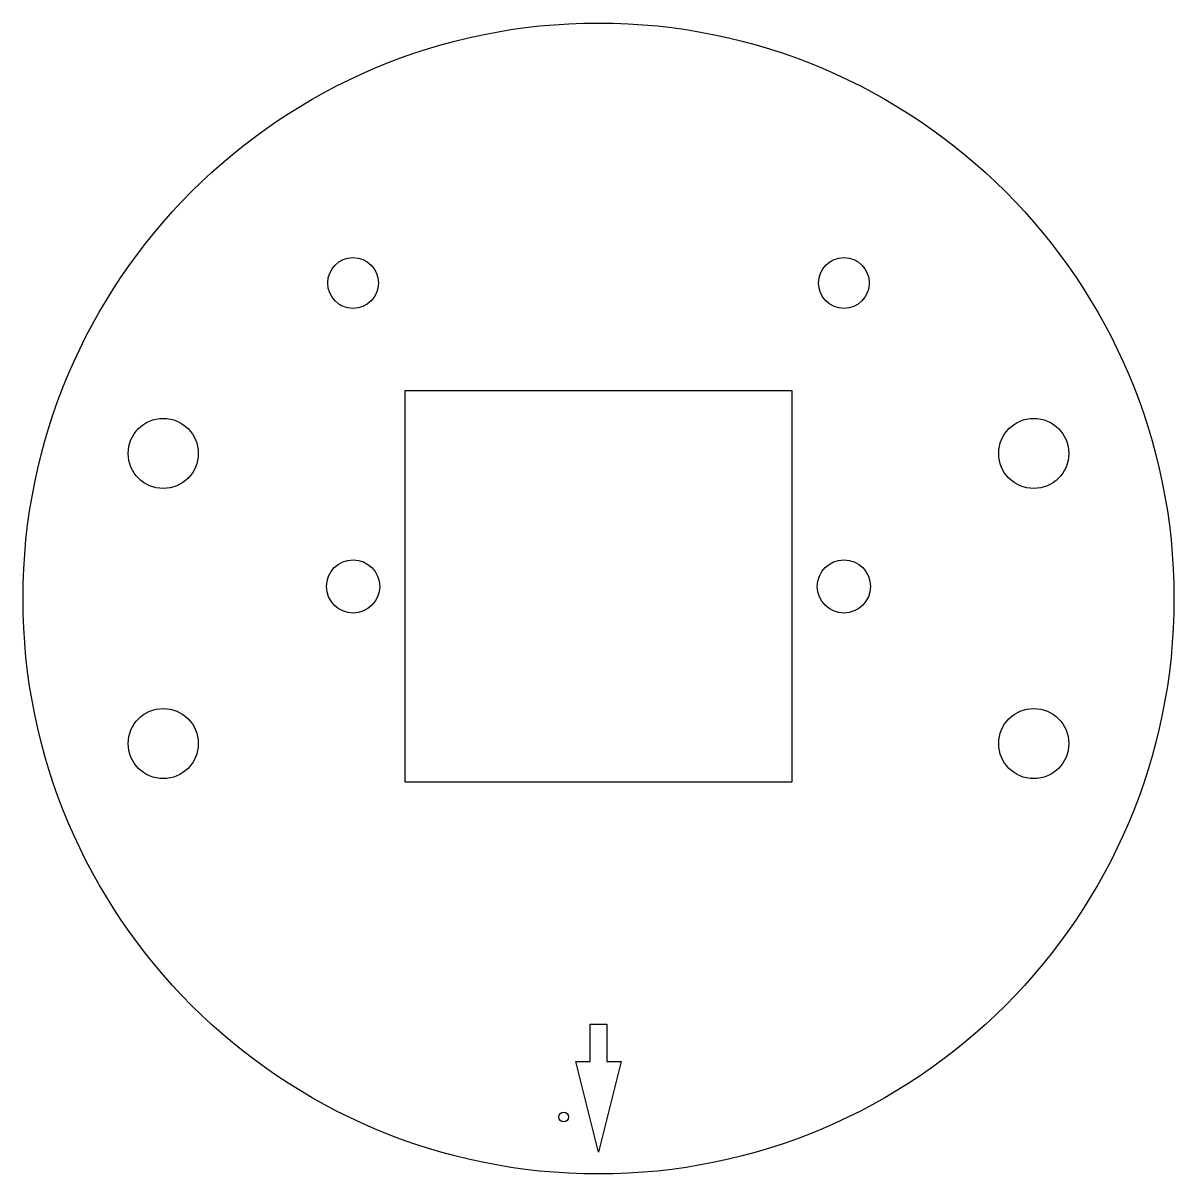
# Model space of a CAD drawing. Header units: millimetres. Extents: x -23.8 to 23.8, y -24.8 to 22.8.
import ezdxf

# ---------------------------------------------------------------- set-up
doc = ezdxf.new("R2010")
doc.units = ezdxf.units.MM
doc.layers.add('CUTOUTS', color=1, linetype='CONTINUOUS')
doc.layers.add('PERIMETER', color=5, linetype='CONTINUOUS')

msp = doc.modelspace()

# ---------------------------------------------------------------- linework, layer by layer
at = {"layer": 'CUTOUTS'}
for points in [[(8, -8.6), (-8, -8.6), (-8, 7.6), (8, 7.6)], [(0, -23.896), (-0.936, -20.152), (-0.35, -20.152), (-0.35, -18.6), (0.35, -18.6), (0.35, -20.152), (0.936, -20.152)]]:
    msp.add_lwpolyline(points, close=True, dxfattribs=at)
for centre, radius in [((-10.15, 12.05), 1.05), ((10.15, 12.05), 1.05), ((-18, 5), 1.45), ((18, 5), 1.45), ((-10.15, -0.5), 1.1), ((10.15, -0.5), 1.1), ((-18, -7), 1.45), ((18, -7), 1.45), ((-1.438, -22.44), 0.2)]:
    msp.add_circle(centre, radius, dxfattribs=at)
at = {"layer": 'PERIMETER'}
msp.add_circle((0, -1), 23.8, dxfattribs=at)

doc.saveas('drawing.dxf')
